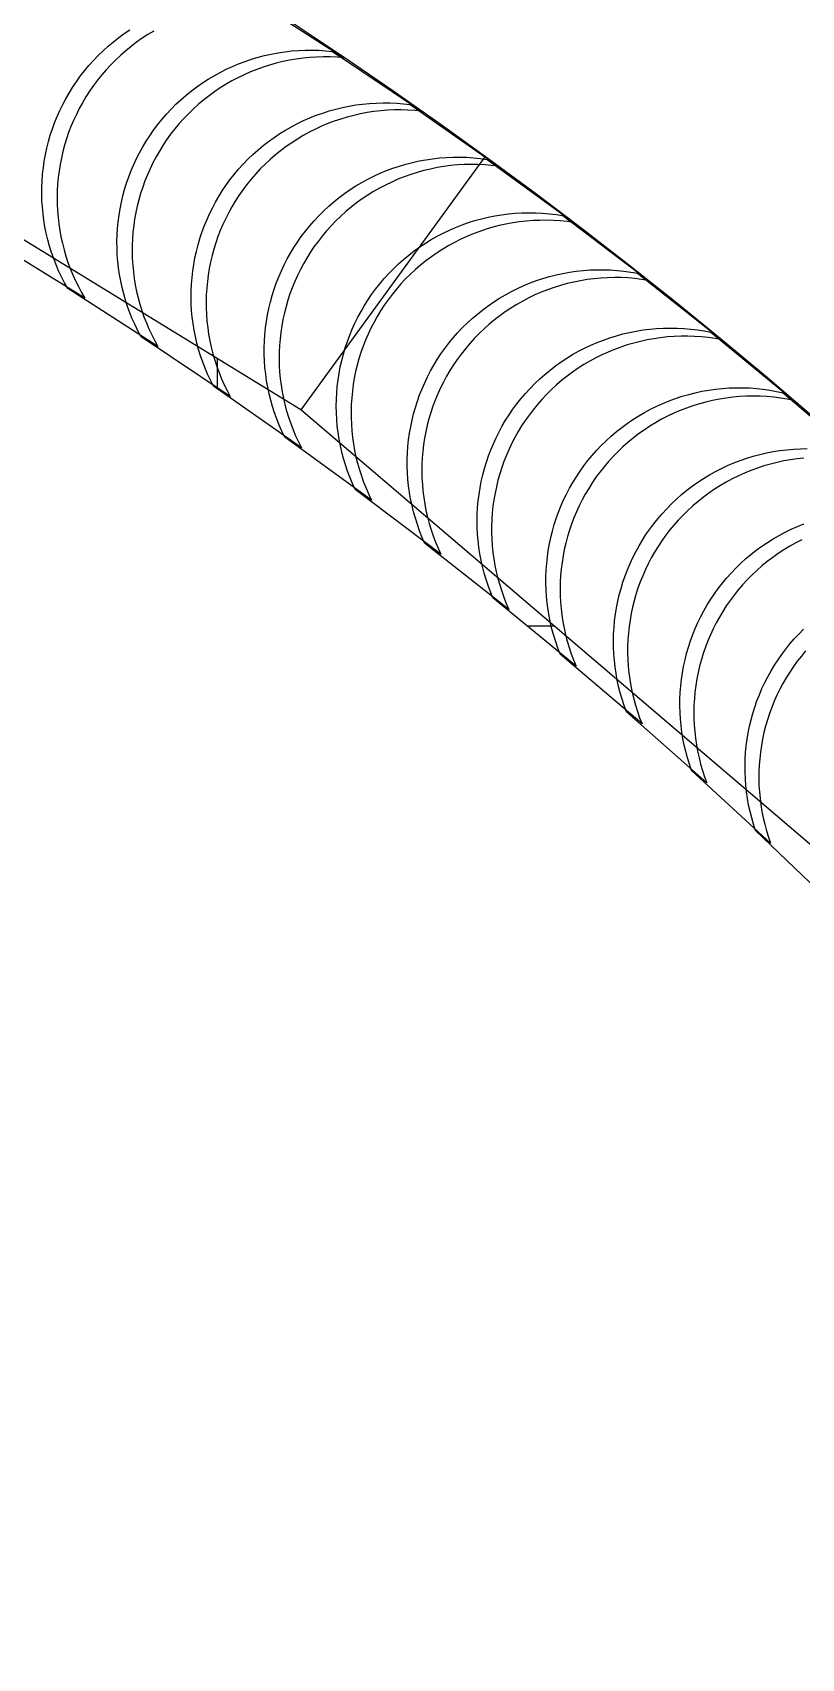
# Model space of a CAD drawing. Header units: metres. Extents: x -22.9 to 22.9, y -22.9 to 22.9.
# Drawn here: x 11.33 to 14.91, y 11.5 to 19.07 of the extents above; entities that cross this region are included whole.
import ezdxf

# ---------------------------------------------------------------- set-up
doc = ezdxf.new("R2010")
doc.units = ezdxf.units.M
for name, color, linetype in [('OBSERVED_CIRCULAR_SCAN', 3, 'Continuous'), ('SCAN_FOOTPRINTS', 5, 'Continuous'), ('TANK_BOUNDARY', 7, 'Continuous')]:
    doc.layers.add(name, color=color, linetype=linetype)

msp = doc.modelspace()

# ---------------------------------------------------------------- linework, layer by layer
at = {"layer": 'OBSERVED_CIRCULAR_SCAN'}
for p, q in [((12.5798, 17.3146), (9.7163, 19.0693)), ((13.4359, 18.4929), (12.5798, 17.3146)), ((12.192, 17.4102), (12.192, 17.5522)), ((15.1335, 15.1335), (12.5798, 17.3146)), ((13.7597, 16.3068), (13.6341, 16.3068))]:
    msp.add_line(p, q, dxfattribs=at)
at = {"layer": 'SCAN_FOOTPRINTS'}
for points in [[(12.3594, 19.2245), (12.7799, 18.954), (12.7799, 18.954), (12.7482, 18.9565), (12.7164, 18.9578), (12.6847, 18.9581), (12.6529, 18.9572), (12.6212, 18.9552), (12.5895, 18.9521), (12.558, 18.9478), (12.5267, 18.9425), (12.4956, 18.936), (12.4647, 18.9285), (12.4341, 18.9198), (12.4038, 18.9101), (12.3739, 18.8993), (12.3444, 18.8875), (12.3154, 18.8747), (12.2868, 18.8608), (12.2587, 18.8459), (12.2311, 18.8301), (12.2042, 18.8132), (12.1778, 18.7955), (12.1521, 18.7768), (12.127, 18.7572), (12.1027, 18.7368), (12.0791, 18.7155), (12.0563, 18.6933), (12.0342, 18.6704), (12.013, 18.6468), (11.9927, 18.6223), (11.9732, 18.5972), (11.9546, 18.5715), (11.9369, 18.545), (11.9207, 18.5188), (11.9054, 18.4921), (11.891, 18.4649), (11.8776, 18.4372), (11.8651, 18.4091), (11.8536, 18.3805), (11.843, 18.3516), (11.8335, 18.3223), (11.825, 18.2927), (11.8174, 18.2628), (11.8109, 18.2327), (11.8055, 18.2024), (11.8011, 18.172), (11.7977, 18.1413), (11.7954, 18.1106), (11.7941, 18.0799), (11.7939, 18.0491), (11.7947, 18.0183), (11.7966, 17.9876), (11.7996, 17.9569), (11.8035, 17.9264), (11.8086, 17.896), (11.8146, 17.8658), (11.8217, 17.8358), (11.8298, 17.8061), (11.839, 17.7767), (11.8491, 17.7477), (11.8602, 17.7189), (11.8723, 17.6906), (11.8854, 17.6627), (11.8993, 17.6353), (11.9143, 17.6084), (11.4938, 17.8789), (11.4938, 17.8789), (11.4788, 17.9058), (11.4648, 17.9332), (11.4518, 17.9611), (11.4397, 17.9894), (11.4286, 18.0182), (11.4185, 18.0472), (11.4093, 18.0766), (11.4012, 18.1064), (11.3941, 18.1363), (11.3881, 18.1665), (11.383, 18.1969), (11.379, 18.2274), (11.3761, 18.2581), (11.3742, 18.2888), (11.3734, 18.3196), (11.3736, 18.3504), (11.3749, 18.3811), (11.3772, 18.4119), (11.3806, 18.4425), (11.385, 18.4729), (11.3904, 18.5032), (11.3969, 18.5333), (11.4044, 18.5632), (11.413, 18.5928), (11.4225, 18.6221), (11.4331, 18.651), (11.4446, 18.6796), (11.4571, 18.7077), (11.4705, 18.7354), (11.4849, 18.7626), (11.5002, 18.7894), (11.5164, 18.8155), (11.5341, 18.842), (11.5527, 18.8677), (11.5722, 18.8929), (11.5925, 18.9173), (11.6137, 18.9409), (11.6358, 18.9638), (11.6586, 18.986), (11.6822, 19.0073), (11.7065, 19.0277), (11.7316, 19.0473), (11.7573, 19.066), (11.7836, 19.0837)], [(11.8943, 19.078), (11.8671, 19.0616), (11.8404, 19.0442), (11.8144, 19.026), (11.7891, 19.0068), (11.7644, 18.9867), (11.7405, 18.9658), (11.7173, 18.9441), (11.6949, 18.9215), (11.6733, 18.8982), (11.6525, 18.8741), (11.6327, 18.8493), (11.6137, 18.8238), (11.5956, 18.7977), (11.5784, 18.771), (11.5627, 18.7445), (11.5479, 18.7175), (11.5341, 18.69), (11.5211, 18.662), (11.5092, 18.6336), (11.4982, 18.6049), (11.4882, 18.5757), (11.4793, 18.5463), (11.4713, 18.5165), (11.4644, 18.4865), (11.4585, 18.4563), (11.4536, 18.4259), (11.4497, 18.3953), (11.447, 18.3647), (11.4452, 18.3339), (11.4446, 18.3031), (11.4449, 18.2724), (11.4464, 18.2416), (11.4488, 18.2109), (11.4524, 18.1803), (11.4569, 18.1499), (11.4625, 18.1196), (11.4692, 18.0895), (11.4769, 18.0597), (11.4855, 18.0301), (11.4952, 18.0009), (11.5059, 17.972), (11.5176, 17.9435), (11.5302, 17.9155), (11.5438, 17.8878), (11.5583, 17.8607), (11.5738, 17.834), (11.1481, 18.0964)], [(14.922, 17.0894), (14.8904, 17.086), (14.8589, 17.0816), (14.8276, 17.076), (14.7965, 17.0693), (14.7657, 17.0616), (14.7352, 17.0527), (14.705, 17.0428), (14.6751, 17.0318), (14.6457, 17.0198), (14.6167, 17.0068), (14.5882, 16.9927), (14.5602, 16.9776), (14.5328, 16.9616), (14.5059, 16.9446), (14.4797, 16.9266), (14.4541, 16.9078), (14.4292, 16.888), (14.405, 16.8674), (14.3816, 16.846), (14.3589, 16.8237), (14.337, 16.8006), (14.316, 16.7768), (14.2964, 16.7531), (14.2776, 16.7286), (14.2597, 16.7036), (14.2427, 16.6779), (14.2265, 16.6517), (14.2113, 16.625), (14.197, 16.5977), (14.1836, 16.57), (14.1712, 16.5418), (14.1597, 16.5132), (14.1492, 16.4842), (14.1398, 16.4549), (14.1313, 16.4253), (14.1239, 16.3955), (14.1174, 16.3653), (14.112, 16.335), (14.1077, 16.3045), (14.1044, 16.2739), (14.1022, 16.2432), (14.101, 16.2124), (14.1008, 16.1817), (14.1017, 16.1509), (14.1037, 16.1201), (14.1067, 16.0895), (14.1107, 16.059), (14.1158, 16.0286), (14.122, 15.9984), (14.1291, 15.9685), (14.1373, 15.9388), (14.1465, 15.9094), (14.1567, 15.8804), (14.1679, 15.8517), (13.7875, 16.1761), (13.7875, 16.1761), (13.7763, 16.2048), (13.7661, 16.2339), (13.7569, 16.2632), (13.7487, 16.2929), (13.7415, 16.3229), (13.7354, 16.3531), (13.7303, 16.3834), (13.7263, 16.4139), (13.7232, 16.4446), (13.7213, 16.4753), (13.7204, 16.5061), (13.7205, 16.5369), (13.7217, 16.5677), (13.724, 16.5984), (13.7273, 16.629), (13.7316, 16.6595), (13.737, 16.6898), (13.7434, 16.7199), (13.7509, 16.7498), (13.7593, 16.7794), (13.7688, 16.8087), (13.7793, 16.8377), (13.7907, 16.8662), (13.8031, 16.8944), (13.8165, 16.9221), (13.8308, 16.9494), (13.8461, 16.9762), (13.8622, 17.0024), (13.8793, 17.028), (13.8972, 17.0531), (13.9159, 17.0775), (13.9355, 17.1013), (13.9566, 17.1251), (13.9784, 17.1481), (14.0011, 17.1704), (14.0246, 17.1919), (14.0488, 17.2125), (14.0737, 17.2322), (14.0993, 17.2511), (14.1255, 17.269), (14.1524, 17.286), (14.1798, 17.3021), (14.2078, 17.3172), (14.2363, 17.3312), (14.2653, 17.3443), (14.2947, 17.3563), (14.3245, 17.3673), (14.3547, 17.3772), (14.3853, 17.386), (14.4161, 17.3938), (14.4472, 17.4005), (14.4785, 17.406), (14.5099, 17.4105), (14.5415, 17.4138), (14.5733, 17.416), (14.605, 17.4171), (14.6368, 17.4171), (14.6686, 17.416), (14.7003, 17.4137), (14.7319, 17.4103), (14.7633, 17.4058), (14.7946, 17.4002), (14.8257, 17.3935), (15.2061, 17.0691)], [(14.912, 16.7093), (14.8837, 16.6948), (14.856, 16.6792), (14.8288, 16.6628), (14.8022, 16.6453), (14.7763, 16.627), (14.751, 16.6077), (14.7264, 16.5875), (14.7026, 16.5665), (14.6795, 16.5447), (14.6572, 16.5221), (14.6357, 16.4987), (14.6156, 16.4753), (14.5964, 16.4512), (14.578, 16.4265), (14.5605, 16.4012), (14.5438, 16.3753), (14.5281, 16.3488), (14.5132, 16.3219), (14.4993, 16.2944), (14.4864, 16.2665), (14.4744, 16.2381), (14.4633, 16.2093), (14.4533, 16.1802), (14.4443, 16.1508), (14.4363, 16.1211), (14.4293, 16.0911), (14.4233, 16.0609), (14.4184, 16.0305), (14.4145, 15.9999), (14.4116, 15.9693), (14.4098, 15.9385), (14.4091, 15.9077), (14.4094, 15.8769), (14.4108, 15.8462), (14.4132, 15.8155), (14.4167, 15.7849), (14.4212, 15.7544), (14.4268, 15.7241), (14.4333, 15.6941), (14.441, 15.6642), (14.4496, 15.6347), (14.4592, 15.6054), (14.4699, 15.5765), (14.0957, 15.9082), (14.0957, 15.9082), (14.0851, 15.9371), (14.0755, 15.9664), (14.0668, 15.9959), (14.0592, 16.0258), (14.0526, 16.0558), (14.0471, 16.0861), (14.0426, 16.1166), (14.0391, 16.1472), (14.0367, 16.1779), (14.0353, 16.2086), (14.035, 16.2394), (14.0357, 16.2702), (14.0375, 16.301), (14.0403, 16.3316), (14.0442, 16.3622), (14.0492, 16.3926), (14.0551, 16.4228), (14.0621, 16.4528), (14.0701, 16.4825), (14.0792, 16.5119), (14.0892, 16.541), (14.1002, 16.5698), (14.1122, 16.5982), (14.1252, 16.6261), (14.1391, 16.6536), (14.1539, 16.6805), (14.1697, 16.707), (14.1864, 16.7329), (14.2039, 16.7582), (14.2223, 16.7829), (14.2415, 16.807), (14.2615, 16.8304), (14.283, 16.8538), (14.3053, 16.8764), (14.3284, 16.8982), (14.3523, 16.9192), (14.3769, 16.9394), (14.4022, 16.9587), (14.4281, 16.977), (14.4547, 16.9945), (14.4819, 17.0109), (14.5096, 17.0265), (14.5379, 17.041), (14.5667, 17.0545), (14.5959, 17.067), (14.6255, 17.0784), (14.6556, 17.0888), (14.686, 17.0982), (14.7167, 17.1064), (14.7476, 17.1136), (14.7788, 17.1197), (14.8102, 17.1246), (14.8418, 17.1285), (14.8734, 17.1312), (14.9052, 17.1328), (14.937, 17.1333)], [(14.9295, 16.1914), (14.9098, 16.1677), (14.8909, 16.1434), (14.8729, 16.1184), (14.8558, 16.0928), (14.8395, 16.0667), (14.8242, 16.04), (14.8097, 16.0128), (14.7962, 15.9851), (14.7837, 15.957), (14.7721, 15.9285), (14.7615, 15.8996), (14.7519, 15.8703), (14.7433, 15.8407), (14.7358, 15.8109), (14.7292, 15.7808), (14.7237, 15.7505), (14.7192, 15.72), (14.7158, 15.6894), (14.7134, 15.6587), (14.7121, 15.628), (14.7118, 15.5972), (14.7126, 15.5664), (14.7144, 15.5356), (14.7173, 15.505), (14.7212, 15.4744), (14.7262, 15.4441), (14.7322, 15.4139), (14.7393, 15.3839), (14.7473, 15.3542), (14.7564, 15.3247), (14.7665, 15.2956), (14.3988, 15.6345), (14.3988, 15.6345), (14.3887, 15.6636), (14.3796, 15.693), (14.3716, 15.7227), (14.3645, 15.7527), (14.3585, 15.7829), (14.3536, 15.8133), (14.3496, 15.8438), (14.3467, 15.8745), (14.3449, 15.9052), (14.3441, 15.936), (14.3444, 15.9668), (14.3457, 15.9975), (14.3481, 16.0282), (14.3515, 16.0588), (14.356, 16.0893), (14.3615, 16.1196), (14.3681, 16.1497), (14.3756, 16.1795), (14.3842, 16.2091), (14.3938, 16.2384), (14.4044, 16.2673), (14.416, 16.2958), (14.4285, 16.3239), (14.442, 16.3516), (14.4565, 16.3788), (14.4718, 16.4055), (14.4881, 16.4317), (14.5052, 16.4572), (14.5232, 16.4822), (14.5421, 16.5066), (14.5618, 16.5302), (14.5823, 16.5532), (14.6042, 16.5762), (14.627, 16.5984), (14.6505, 16.6198), (14.6747, 16.6404), (14.6997, 16.66), (14.7253, 16.6788), (14.7516, 16.6967), (14.7785, 16.7136), (14.806, 16.7296), (14.8341, 16.7445), (14.8626, 16.7585), (14.8916, 16.7715), (14.9211, 16.7834)], [(15.0576, 15.0091), (14.6965, 15.3549), (14.6965, 15.3549), (14.687, 15.3842), (14.6785, 15.4138), (14.671, 15.4437), (14.6645, 15.4738), (14.6591, 15.5041), (14.6547, 15.5346), (14.6514, 15.5652), (14.6491, 15.5959), (14.6479, 15.6267), (14.6477, 15.6574), (14.6485, 15.6882), (14.6505, 15.719), (14.6534, 15.7496), (14.6574, 15.7801), (14.6625, 15.8105), (14.6686, 15.8407), (14.6757, 15.8707), (14.6839, 15.9004), (14.693, 15.9298), (14.7032, 15.9588), (14.7143, 15.9875), (14.7264, 16.0158), (14.7395, 16.0437), (14.7535, 16.0711), (14.7685, 16.098), (14.7844, 16.1244), (14.8011, 16.1503), (14.8188, 16.1755), (14.8372, 16.2001), (14.8566, 16.2241), (14.8767, 16.2474), (14.8976, 16.27), (14.92, 16.2926)]]:
    msp.add_lwpolyline(points, dxfattribs=at)
for points in [[(11.8352, 17.6547), (11.8208, 17.682), (11.8073, 17.7096), (11.7948, 17.7378), (11.7832, 17.7663), (11.7727, 17.7952), (11.7631, 17.8245), (11.7545, 17.8541), (11.747, 17.884), (11.7405, 17.914), (11.735, 17.9443), (11.7306, 17.9748), (11.7272, 18.0054), (11.7248, 18.0361), (11.7235, 18.0669), (11.7233, 18.0977), (11.7241, 18.1285), (11.7259, 18.1592), (11.7288, 18.1899), (11.7328, 18.2204), (11.7378, 18.2508), (11.7438, 18.281), (11.7509, 18.3109), (11.759, 18.3407), (11.7681, 18.3701), (11.7782, 18.3992), (11.7893, 18.4279), (11.8014, 18.4562), (11.8144, 18.4841), (11.8284, 18.5116), (11.8433, 18.5385), (11.8591, 18.5649), (11.8758, 18.5908), (11.894, 18.6169), (11.9131, 18.6423), (11.933, 18.667), (11.9538, 18.691), (11.9755, 18.7143), (11.998, 18.7368), (12.0212, 18.7585), (12.0452, 18.7793), (12.07, 18.7993), (12.0954, 18.8184), (12.1214, 18.8366), (12.1481, 18.8538), (12.1754, 18.8701), (12.2033, 18.8854), (12.2316, 18.8998), (12.2605, 18.9131), (12.2898, 18.9254), (12.3195, 18.9366), (12.3496, 18.9468), (12.3801, 18.956), (12.4108, 18.964), (12.4419, 18.971), (12.4731, 18.9768), (12.5045, 18.9816), (12.5361, 18.9852), (12.5678, 18.9877), (12.5995, 18.9891), (12.6313, 18.9894), (12.6631, 18.9885), (12.6948, 18.9866), (12.7265, 18.9835), (13.1417, 18.705), (13.1417, 18.705), (13.1101, 18.708), (13.0783, 18.71), (13.0466, 18.7109), (13.0148, 18.7106), (12.983, 18.7092), (12.9513, 18.7067), (12.9198, 18.703), (12.8883, 18.6983), (12.8571, 18.6924), (12.8261, 18.6855), (12.7953, 18.6774), (12.7649, 18.6683), (12.7348, 18.6581), (12.705, 18.6469), (12.6757, 18.6346), (12.6469, 18.6212), (12.6185, 18.6069), (12.5907, 18.5916), (12.5634, 18.5753), (12.5367, 18.558), (12.5106, 18.5398), (12.4852, 18.5207), (12.4605, 18.5008), (12.4365, 18.4799), (12.4132, 18.4582), (12.3907, 18.4358), (12.3691, 18.4125), (12.3483, 18.3885), (12.3283, 18.3638), (12.3092, 18.3383), (12.291, 18.3123), (12.2743, 18.2864), (12.2585, 18.26), (12.2436, 18.233), (12.2296, 18.2056), (12.2166, 18.1777), (12.2045, 18.1494), (12.1934, 18.1206), (12.1833, 18.0915), (12.1742, 18.0621), (12.1661, 18.0324), (12.1591, 18.0024), (12.153, 17.9722), (12.148, 17.9419), (12.1441, 17.9113), (12.1412, 17.8807), (12.1393, 17.8499), (12.1385, 17.8192), (12.1387, 17.7884), (12.14, 17.7576), (12.1424, 17.7269), (12.1458, 17.6963), (12.1502, 17.6658), (12.1557, 17.6355), (12.1622, 17.6054), (12.1698, 17.5756), (12.1783, 17.546), (12.1879, 17.5167), (12.1985, 17.4878), (12.21, 17.4592), (12.2225, 17.4311), (12.236, 17.4034), (12.2504, 17.3762), (11.8352, 17.6547)], [(12.1722, 17.4241), (12.1583, 17.4516), (12.1454, 17.4795), (12.1334, 17.5079), (12.1224, 17.5366), (12.1124, 17.5658), (12.1034, 17.5952), (12.0954, 17.625), (12.0884, 17.655), (12.0825, 17.6852), (12.0776, 17.7156), (12.0737, 17.7461), (12.0709, 17.7768), (12.0692, 17.8075), (12.0685, 17.8383), (12.0688, 17.8691), (12.0702, 17.8999), (12.0727, 17.9306), (12.0762, 17.9611), (12.0807, 17.9916), (12.0863, 18.0219), (12.0929, 18.052), (12.1006, 18.0818), (12.1092, 18.1113), (12.1189, 18.1406), (12.1295, 18.1695), (12.1412, 18.198), (12.1538, 18.2261), (12.1674, 18.2537), (12.1819, 18.2809), (12.1973, 18.3075), (12.2136, 18.3336), (12.2308, 18.3592), (12.2495, 18.3849), (12.269, 18.41), (12.2895, 18.4343), (12.3108, 18.4579), (12.3329, 18.4808), (12.3558, 18.5028), (12.3794, 18.524), (12.4038, 18.5444), (12.4289, 18.5639), (12.4547, 18.5825), (12.4811, 18.6002), (12.5081, 18.6169), (12.5357, 18.6327), (12.5639, 18.6475), (12.5925, 18.6613), (12.6216, 18.674), (12.6512, 18.6858), (12.6811, 18.6964), (12.7114, 18.7061), (12.742, 18.7146), (12.7729, 18.7221), (12.8041, 18.7284), (12.8354, 18.7337), (12.8669, 18.7378), (12.8986, 18.7408), (12.9303, 18.7427), (12.9621, 18.7435), (12.9939, 18.7432), (13.0256, 18.7417), (13.0573, 18.7392), (13.0889, 18.7355), (13.4987, 18.449), (13.4987, 18.449), (13.4671, 18.4527), (13.4354, 18.4553), (13.4037, 18.4567), (13.3719, 18.4571), (13.3401, 18.4563), (13.3084, 18.4544), (13.2767, 18.4513), (13.2452, 18.4472), (13.2139, 18.4419), (13.1827, 18.4356), (13.1518, 18.4281), (13.1212, 18.4196), (13.0909, 18.41), (13.061, 18.3993), (13.0314, 18.3876), (13.0023, 18.3748), (12.9737, 18.361), (12.9455, 18.3462), (12.9179, 18.3305), (12.8909, 18.3137), (12.8645, 18.296), (12.8387, 18.2774), (12.8136, 18.2579), (12.7892, 18.2376), (12.7656, 18.2163), (12.7427, 18.1943), (12.7206, 18.1715), (12.6993, 18.1478), (12.6788, 18.1235), (12.6593, 18.0984), (12.6406, 18.0727), (12.6234, 18.0472), (12.6071, 18.0211), (12.5917, 17.9944), (12.5772, 17.9673), (12.5636, 17.9396), (12.551, 17.9115), (12.5393, 17.883), (12.5287, 17.8541), (12.519, 17.8249), (12.5104, 17.7953), (12.5027, 17.7655), (12.4961, 17.7354), (12.4905, 17.7051), (12.486, 17.6747), (12.4825, 17.6441), (12.48, 17.6134), (12.4786, 17.5826), (12.4783, 17.5518), (12.479, 17.5211), (12.4807, 17.4903), (12.4836, 17.4597), (12.4874, 17.4291), (12.4923, 17.3987), (12.4982, 17.3685), (12.5052, 17.3385), (12.5132, 17.3088), (12.5222, 17.2793), (12.5322, 17.2502), (12.5432, 17.2214), (12.5552, 17.1931), (12.5681, 17.1651), (12.582, 17.1376), (12.1722, 17.4241)], [(12.5047, 17.187), (12.4914, 17.2147), (12.479, 17.2429), (12.4675, 17.2715), (12.4571, 17.3005), (12.4477, 17.3298), (12.4392, 17.3594), (12.4318, 17.3893), (12.4254, 17.4194), (12.4201, 17.4498), (12.4158, 17.4802), (12.4125, 17.5109), (12.4103, 17.5416), (12.4091, 17.5723), (12.409, 17.6031), (12.4099, 17.6339), (12.4119, 17.6646), (12.415, 17.6953), (12.419, 17.7258), (12.4242, 17.7562), (12.4303, 17.7863), (12.4375, 17.8163), (12.4457, 17.846), (12.455, 17.8753), (12.4652, 17.9044), (12.4764, 17.9331), (12.4886, 17.9613), (12.5017, 17.9892), (12.5158, 18.0166), (12.5308, 18.0435), (12.5468, 18.0698), (12.5636, 18.0956), (12.5813, 18.1208), (12.6005, 18.1462), (12.6205, 18.1708), (12.6414, 18.1948), (12.6631, 18.218), (12.6857, 18.2404), (12.709, 18.262), (12.7331, 18.2828), (12.7578, 18.3027), (12.7833, 18.3217), (12.8094, 18.3398), (12.8362, 18.3569), (12.8635, 18.3732), (12.8914, 18.3884), (12.9198, 18.4026), (12.9487, 18.4159), (12.9781, 18.4281), (13.0078, 18.4392), (13.038, 18.4493), (13.0685, 18.4584), (13.0992, 18.4663), (13.1303, 18.4732), (13.1615, 18.4789), (13.193, 18.4836), (13.2246, 18.4871), (13.2563, 18.4895), (13.288, 18.4908), (13.3198, 18.491), (13.3516, 18.4901), (13.3833, 18.488), (13.4149, 18.4848), (13.4464, 18.4805), (13.8506, 18.1862), (13.8506, 18.1862), (13.8191, 18.1905), (13.7875, 18.1937), (13.7558, 18.1958), (13.724, 18.1967), (13.6922, 18.1966), (13.6605, 18.1953), (13.6288, 18.1928), (13.5972, 18.1893), (13.5658, 18.1847), (13.5345, 18.1789), (13.5035, 18.172), (13.4727, 18.1641), (13.4422, 18.1551), (13.4121, 18.145), (13.3823, 18.1338), (13.353, 18.1216), (13.3241, 18.1084), (13.2956, 18.0941), (13.2677, 18.0789), (13.2404, 18.0627), (13.2137, 18.0455), (13.1875, 18.0274), (13.1621, 18.0084), (13.1373, 17.9885), (13.1132, 17.9677), (13.0899, 17.9461), (13.0674, 17.9237), (13.0456, 17.9005), (13.0247, 17.8765), (13.0047, 17.8519), (12.9855, 17.8265), (12.9678, 17.8013), (12.951, 17.7755), (12.9351, 17.7492), (12.9201, 17.7223), (12.906, 17.6949), (12.8928, 17.6671), (12.8806, 17.6388), (12.8694, 17.6101), (12.8592, 17.5811), (12.85, 17.5517), (12.8418, 17.522), (12.8346, 17.4921), (12.8284, 17.4619), (12.8233, 17.4315), (12.8192, 17.401), (12.8161, 17.3704), (12.8141, 17.3396), (12.8132, 17.3089), (12.8133, 17.2781), (12.8145, 17.2473), (12.8167, 17.2166), (12.82, 17.186), (12.8243, 17.1555), (12.8296, 17.1252), (12.836, 17.095), (12.8435, 17.0651), (12.8519, 17.0355), (12.8613, 17.0062), (12.8718, 16.9772), (12.8832, 16.9487), (12.8956, 16.9205), (12.9089, 16.8927), (12.5047, 17.187)], [(12.8326, 16.9436), (12.8198, 16.9716), (12.808, 17), (12.7971, 17.0288), (12.7872, 17.058), (12.7783, 17.0874), (12.7705, 17.1172), (12.7636, 17.1472), (12.7578, 17.1775), (12.753, 17.2079), (12.7493, 17.2385), (12.7466, 17.2691), (12.745, 17.2999), (12.7444, 17.3307), (12.7449, 17.3615), (12.7464, 17.3922), (12.749, 17.4229), (12.7526, 17.4535), (12.7573, 17.4839), (12.763, 17.5142), (12.7698, 17.5442), (12.7775, 17.574), (12.7863, 17.6035), (12.7961, 17.6327), (12.8069, 17.6616), (12.8187, 17.69), (12.8314, 17.7181), (12.8451, 17.7457), (12.8597, 17.7728), (12.8752, 17.7994), (12.8916, 17.8254), (12.909, 17.8509), (12.9271, 17.8757), (12.9468, 17.9007), (12.9673, 17.925), (12.9886, 17.9485), (13.0108, 17.9713), (13.0338, 17.9933), (13.0575, 18.0144), (13.082, 18.0347), (13.1071, 18.0542), (13.133, 18.0727), (13.1594, 18.0903), (13.1865, 18.1069), (13.2142, 18.1226), (13.2423, 18.1373), (13.271, 18.151), (13.3002, 18.1637), (13.3298, 18.1753), (13.3597, 18.1859), (13.3901, 18.1954), (13.4207, 18.2039), (13.4516, 18.2112), (13.4828, 18.2175), (13.5141, 18.2227), (13.5457, 18.2267), (13.5773, 18.2296), (13.6091, 18.2314), (13.6408, 18.2321), (13.6726, 18.2317), (13.7044, 18.2301), (13.736, 18.2275), (13.7676, 18.2237), (13.799, 18.2188), (14.1975, 17.9168), (14.1975, 17.9168), (14.1661, 17.9217), (14.1345, 17.9255), (14.1029, 17.9281), (14.0711, 17.9297), (14.0393, 17.9301), (14.0076, 17.9294), (13.9758, 17.9276), (13.9442, 17.9247), (13.9126, 17.9207), (13.8813, 17.9155), (13.8501, 17.9092), (13.8192, 17.9019), (13.7885, 17.8934), (13.7582, 17.8839), (13.7283, 17.8733), (13.6987, 17.8617), (13.6695, 17.849), (13.6408, 17.8353), (13.6127, 17.8206), (13.585, 17.8049), (13.5579, 17.7883), (13.5315, 17.7707), (13.5056, 17.7522), (13.4805, 17.7327), (13.456, 17.7124), (13.4323, 17.6913), (13.4093, 17.6693), (13.3871, 17.6465), (13.3658, 17.623), (13.3453, 17.5987), (13.3256, 17.5737), (13.3075, 17.5489), (13.2901, 17.5234), (13.2737, 17.4974), (13.2582, 17.4708), (13.2436, 17.4437), (13.2299, 17.4161), (13.2172, 17.388), (13.2054, 17.3596), (13.1946, 17.3307), (13.1848, 17.3015), (13.176, 17.272), (13.1683, 17.2422), (13.1615, 17.2122), (13.1558, 17.1819), (13.1511, 17.1515), (13.1475, 17.1209), (13.1449, 17.0902), (13.1434, 17.0595), (13.1429, 17.0287), (13.1435, 16.9979), (13.1451, 16.9672), (13.1478, 16.9365), (13.1515, 16.9059), (13.1563, 16.8755), (13.1621, 16.8452), (13.169, 16.8152), (13.1768, 16.7855), (13.1857, 16.756), (13.1956, 16.7268), (13.2065, 16.698), (13.2183, 16.6696), (13.2311, 16.6416), (12.8326, 16.9436)], [(13.1558, 16.6939), (13.1435, 16.7221), (13.1322, 16.7508), (13.1219, 16.7798), (13.1126, 16.8091), (13.1043, 16.8388), (13.097, 16.8687), (13.0907, 16.8988), (13.0855, 16.9292), (13.0813, 16.9597), (13.0782, 16.9903), (13.0761, 17.021), (13.075, 17.0518), (13.0751, 17.0826), (13.0761, 17.1134), (13.0782, 17.1441), (13.0814, 17.1747), (13.0856, 17.2052), (13.0909, 17.2356), (13.0972, 17.2657), (13.1045, 17.2956), (13.1128, 17.3253), (13.1222, 17.3546), (13.1325, 17.3836), (13.1439, 17.4123), (13.1562, 17.4405), (13.1694, 17.4683), (13.1836, 17.4956), (13.1988, 17.5224), (13.2148, 17.5487), (13.2318, 17.5744), (13.2496, 17.5995), (13.2682, 17.624), (13.2883, 17.6487), (13.3093, 17.6725), (13.3311, 17.6957), (13.3537, 17.718), (13.3771, 17.7395), (13.4012, 17.7602), (13.4261, 17.7801), (13.4516, 17.799), (13.4778, 17.817), (13.5046, 17.8341), (13.532, 17.8502), (13.5599, 17.8654), (13.5884, 17.8795), (13.6173, 17.8927), (13.6467, 17.9048), (13.6765, 17.9159), (13.7067, 17.9259), (13.7372, 17.9348), (13.768, 17.9427), (13.799, 17.9494), (13.8303, 17.9551), (13.8618, 17.9596), (13.8934, 17.9631), (13.9251, 17.9654), (13.9568, 17.9666), (13.9886, 17.9667), (14.0204, 17.9656), (14.0521, 17.9635), (14.0837, 17.9602), (14.1152, 17.9558), (14.1465, 17.9503), (14.5391, 17.6407), (14.5391, 17.6407), (14.5078, 17.6462), (14.4763, 17.6506), (14.4447, 17.6539), (14.413, 17.656), (14.3812, 17.6571), (14.3495, 17.657), (14.3177, 17.6558), (14.286, 17.6535), (14.2544, 17.65), (14.2229, 17.6455), (14.1917, 17.6398), (14.1606, 17.6331), (14.1298, 17.6252), (14.0993, 17.6163), (14.0691, 17.6063), (14.0393, 17.5952), (14.0099, 17.5831), (13.981, 17.5699), (13.9525, 17.5558), (13.9246, 17.5406), (13.8972, 17.5245), (13.8704, 17.5074), (13.8442, 17.4894), (13.8187, 17.4705), (13.7938, 17.4506), (13.7697, 17.4299), (13.7463, 17.4084), (13.7237, 17.3861), (13.7019, 17.3629), (13.6809, 17.3391), (13.6608, 17.3145), (13.6422, 17.2899), (13.6244, 17.2648), (13.6074, 17.2391), (13.5914, 17.2128), (13.5763, 17.186), (13.5621, 17.1587), (13.5488, 17.1309), (13.5365, 17.1027), (13.5252, 17.074), (13.5148, 17.045), (13.5055, 17.0157), (13.4971, 16.986), (13.4898, 16.9561), (13.4835, 16.926), (13.4783, 16.8956), (13.474, 16.8651), (13.4709, 16.8345), (13.4687, 16.8038), (13.4677, 16.773), (13.4677, 16.7422), (13.4687, 16.7115), (13.4708, 16.6807), (13.4739, 16.6501), (13.4781, 16.6196), (13.4833, 16.5892), (13.4896, 16.5591), (13.4969, 16.5292), (13.5052, 16.4995), (13.5145, 16.4702), (13.5248, 16.4412), (13.5361, 16.4125), (13.5484, 16.3843), (13.1558, 16.6939)], [(13.4741, 16.438), (13.4624, 16.4665), (13.4516, 16.4954), (13.4419, 16.5246), (13.4331, 16.5541), (13.4254, 16.5839), (13.4187, 16.6139), (13.413, 16.6442), (13.4084, 16.6746), (13.4048, 16.7052), (13.4022, 16.7359), (13.4007, 16.7667), (13.4003, 16.7975), (13.4009, 16.8282), (13.4025, 16.859), (13.4052, 16.8897), (13.409, 16.9202), (13.4138, 16.9506), (13.4196, 16.9809), (13.4265, 17.0109), (13.4344, 17.0407), (13.4433, 17.0701), (13.4532, 17.0993), (13.4641, 17.1281), (13.476, 17.1565), (13.4888, 17.1845), (13.5026, 17.212), (13.5174, 17.2391), (13.533, 17.2656), (13.5496, 17.2916), (13.567, 17.3169), (13.5853, 17.3417), (13.6044, 17.3659), (13.625, 17.3901), (13.6464, 17.4136), (13.6686, 17.4363), (13.6917, 17.4582), (13.7155, 17.4792), (13.74, 17.4995), (13.7652, 17.5188), (13.7911, 17.5373), (13.8176, 17.5548), (13.8447, 17.5713), (13.8724, 17.5869), (13.9007, 17.6016), (13.9294, 17.6152), (13.9586, 17.6277), (13.9882, 17.6393), (14.0182, 17.6498), (14.0486, 17.6592), (14.0792, 17.6676), (14.1102, 17.6748), (14.1414, 17.681), (14.1727, 17.686), (14.2043, 17.69), (14.2359, 17.6928), (14.2677, 17.6945), (14.2995, 17.6951), (14.3312, 17.6946), (14.363, 17.6929), (14.3947, 17.6902), (14.4262, 17.6863), (14.4576, 17.6813), (14.4888, 17.6752), (14.8754, 17.3581), (14.8754, 17.3581), (14.8442, 17.3642), (14.8128, 17.3692), (14.7813, 17.3731), (14.7496, 17.3758), (14.7178, 17.3775), (14.6861, 17.378), (14.6543, 17.3774), (14.6225, 17.3757), (14.5909, 17.3729), (14.5593, 17.369), (14.528, 17.3639), (14.4968, 17.3577), (14.4658, 17.3505), (14.4352, 17.3421), (14.4048, 17.3327), (14.3748, 17.3222), (14.3452, 17.3107), (14.316, 17.2981), (14.2873, 17.2845), (14.259, 17.2699), (14.2313, 17.2543), (14.2042, 17.2377), (14.1777, 17.2202), (14.1518, 17.2017), (14.1266, 17.1824), (14.1021, 17.1622), (14.0783, 17.1411), (14.0552, 17.1192), (14.033, 17.0965), (14.0116, 17.073), (13.991, 17.0488), (13.9719, 17.0246), (13.9536, 16.9999), (13.9362, 16.9745), (13.9196, 16.9485), (13.904, 16.922), (13.8892, 16.8949), (13.8754, 16.8674), (13.8626, 16.8394), (13.8507, 16.811), (13.8398, 16.7822), (13.8299, 16.7531), (13.821, 16.7236), (13.8131, 16.6938), (13.8062, 16.6638), (13.8004, 16.6336), (13.7956, 16.6032), (13.7918, 16.5726), (13.7891, 16.5419), (13.7875, 16.5112), (13.7869, 16.4804), (13.7873, 16.4496), (13.7888, 16.4188), (13.7914, 16.3881), (13.795, 16.3576), (13.7996, 16.3271), (13.8053, 16.2969), (13.812, 16.2668), (13.8197, 16.237), (13.8285, 16.2075), (13.8382, 16.1783), (13.849, 16.1494), (13.8607, 16.1209), (13.4741, 16.438)]]:
    msp.add_lwpolyline(points, close=True, dxfattribs=at)
at = {"layer": 'TANK_BOUNDARY'}
msp.add_circle((0, 0), 22.86, dxfattribs=at)

doc.saveas('drawing.dxf')
